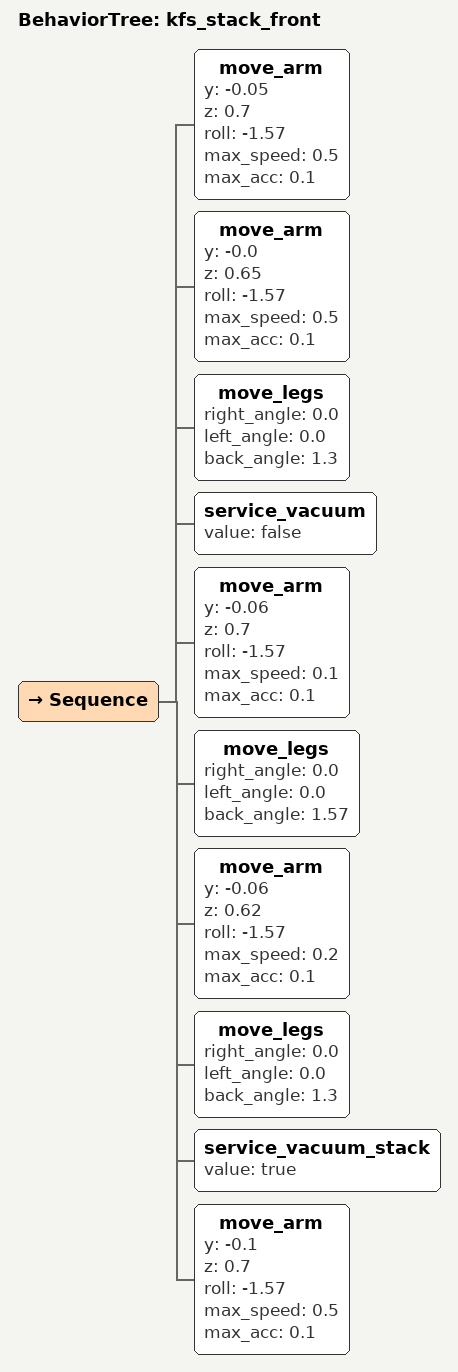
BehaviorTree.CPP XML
<?xml version="1.0" encoding="UTF-8"?>
<root BTCPP_format="4">
  <include path="../common/bt_node_models.xml"/>

  <BehaviorTree ID="kfs_stack_front">
    <Sequence>
      <move_arm y="-0.05"
                z="0.7"
                roll="-1.57"
                max_speed="0.5"
                max_acc="0.1"/>
      <move_arm y="-0.0"
                z="0.65"
                roll="-1.57"
                max_speed="0.5"
                max_acc="0.1"/>
      <move_legs right_angle="0.0"
                 left_angle="0.0"
                 back_angle="1.3"/>
      <service_vacuum value="false"/>
      <move_arm y="-0.06"
                z="0.7"
                roll="-1.57"
                max_speed="0.1"
                max_acc="0.1"/>
      <move_legs right_angle="0.0"
                 left_angle="0.0"
                 back_angle="1.57"/>
      <move_arm y="-0.06"
                z="0.62"
                roll="-1.57"
                max_speed="0.2"
                max_acc="0.1"/>
      <move_legs right_angle="0.0"
                 left_angle="0.0"
                 back_angle="1.3"/>
      <service_vacuum_stack value="true"/>
      <move_arm y="-0.1"
                z="0.7"
                roll="-1.57"
                max_speed="0.5"
                max_acc="0.1"/>
    </Sequence>
  </BehaviorTree>

</root>
